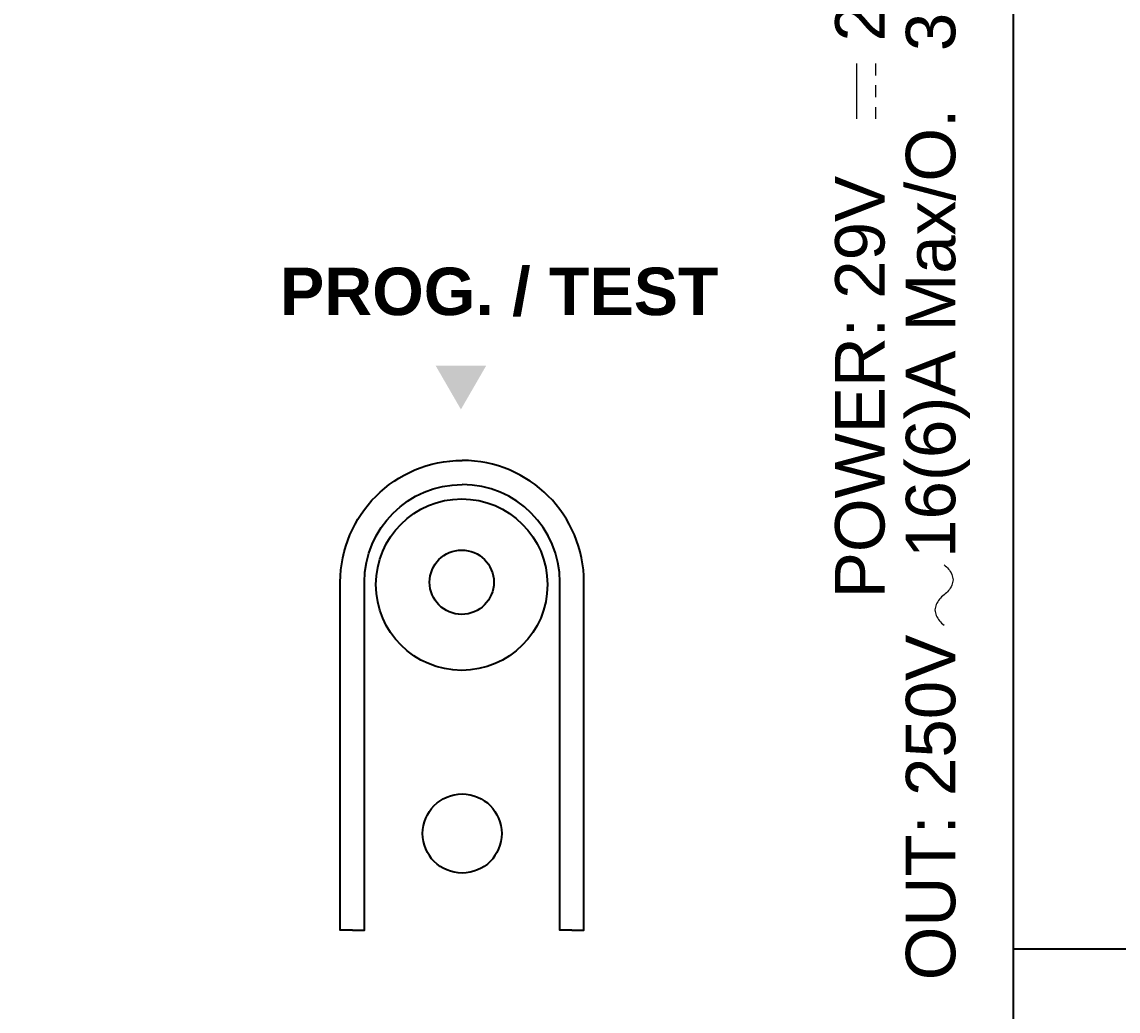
# Model space of a CAD drawing. Header units: millimetres. Extents: x 2517 to 4319, y 573 to 1664.
# Drawn here: x 2962.32 to 2990.03, y 1551.92 to 1576.92 of the extents above; entities that cross this region are included whole.
import ezdxf
from ezdxf.enums import TextEntityAlignment as Align

# ---------------------------------------------------------------- set-up
doc = ezdxf.new("R2010")
doc.units = ezdxf.units.MM
doc.set_wipeout_variables(frame=1)
for name, color, linetype in [('devices', 7, 'Continuous'), ('Enclosure', 7, 'Continuous'), ('Serigraph', 7, 'Continuous')]:
    doc.layers.add(name, color=color, linetype=linetype)
doc.styles.get("Standard").update_dxf_attribs({"font": 'arial.ttf'})

# ---------------------------------------------------------------- blocks, each defined once
blk = doc.blocks.new('*U7')
at = {"ltscale": 2}
blk.add_lwpolyline([(0, 20), (0, -20), (895.8, -20), (895.8, 20), (0, 20)], dxfattribs=at)
blk.add_lwpolyline([(440.234, 3), (456.234, 3, -0.414214), (458.234, 1), (458.234, -1, -0.414214), (456.234, -3), (440.234, -3, -0.414214), (438.234, -1), (438.234, 1, -0.414214)], format="xyb", close=True, dxfattribs=at)
blk = doc.blocks.new('ZIO-MB24_ENVOLVENTE')
at = {"layer": 'Enclosure'}
blk.add_lwpolyline([(211.6, 45), (211.6, -45)], dxfattribs=at)
for points in [[(194.899, -19.523), (194.594, -19.523), (194.594, -10.733, -0.414213), (197.674, -7.653, -1.000003)], [(200.448, -19.523), (200.753, -19.523), (200.753, -10.733, 0.414213), (197.673, -7.653, 1.000003)], [(194.899, -19.523), (195.204, -19.523), (195.204, -10.733, -0.414212), (197.674, -8.263, -0.000002)], [(200.449, -19.523), (200.144, -19.523), (200.144, -10.733, 0.414212), (197.674, -8.263, 0.000002)]]:
    blk.add_lwpolyline(points, format="xyb", dxfattribs=at)
for centre, radius in [((197.662, -10.793), 2.167), ((197.662, -10.732), 0.812), ((197.674, -17.083), 1)]:
    blk.add_circle(centre, radius, dxfattribs=at)
blk = doc.blocks.new('ZIO-MB24_SERIGRAFIA')
at = {"layer": 'Serigraph'}
h = blk.add_hatch(color=256, dxfattribs=at)
h.dxf.hatch_style = 2
h.paths.add_polyline_path([(198.28, -5.26), (197.642, -6.365), (197.004, -5.26)])
at = {"layer": 'Serigraph', "lineweight": 9}
for p, q in [((208.131, 2.077), (208.131, 2.377)), ((208.131, 1.527), (208.131, 1.827)), ((208.131, 0.977), (208.131, 1.277))]:
    blk.add_line(p, q, dxfattribs=at)
blk.add_lwpolyline([(207.651, 0.977), (207.651, 2.377)], dxfattribs=at)
blk.add_lwpolyline([(209.853, -10.291, -0.127161), (210.049, -10.533, -0.094334), (210.081, -10.672, -0.094334), (210.049, -10.81, -0.127161), (209.853, -11.052, 0.127161), (209.657, -11.295, 0.094334), (209.624, -11.433, 0.094334), (209.657, -11.571, 0.127161), (209.853, -11.814)], format="xyb", dxfattribs=at)
at = {"layer": 'Serigraph', "char_height": 1.25, "attachment_point": 1, "rotation": 90}
for s, insert in [('\\pxqc;  OUT: 250V    16(6)A Max/O.   30V     16(6)A Max/O.', (208.888, -23.594)), ('\\pxqc;POWER: 29V       240mW', (207.1, -23.594))]:
    blk.add_mtext_dynamic_manual_height_columns(s, width=45.00001, gutter_width=12.5, heights=[0], dxfattribs=dict(at, insert=insert))
at = {"layer": 'Serigraph', "insert": (190.791, -2.782), "char_height": 1.2, "attachment_point": 1}
blk.add_mtext_dynamic_manual_height_columns('\\pxqc;{\\fArial Rounded MT Bold|b0|i0|c0|p34;PROG. / TEST}', width=15.64131, gutter_width=12.5, heights=[0], dxfattribs=at)
blk = doc.blocks.new('ZIO-MB24_ATT_DEF')
blk.add_wipeout([(0, 45), (211.6, 45), (211.6, -45), (0, -45)])
at = {"layer": 'Enclosure'}
blk.add_blockref('ZIO-MB24_ENVOLVENTE', (0, 0), dxfattribs=at)
at = {"layer": 'Serigraph'}
blk.add_blockref('ZIO-MB24_SERIGRAFIA', (0, 0), dxfattribs=at)
at = {"color": 3, "flags": 2}
blk.add_attdef('REFERENCE', text='', height=2.5, dxfattribs=at).set_placement((35.324, 28.944), align=Align.CENTER)
at = {"color": 3}
blk.add_attdef('PHYSICAL_ADD.', text='', height=2.5, dxfattribs=at).set_placement((160.052, 28.959), align=Align.CENTER)

msp = doc.modelspace()

# ---------------------------------------------------------------- block references
at = {"color": 1}
msp.add_blockref('*U7', (2527.543, 1573.49), dxfattribs=at)

# ---------------------------------------------------------------- next in the draw order: block references
at = {"layer": 'devices'}
msp.add_blockref('ZIO-MB24_ATT_DEF', (2775.777, 1573.49), dxfattribs=at)

doc.saveas('drawing.dxf')
